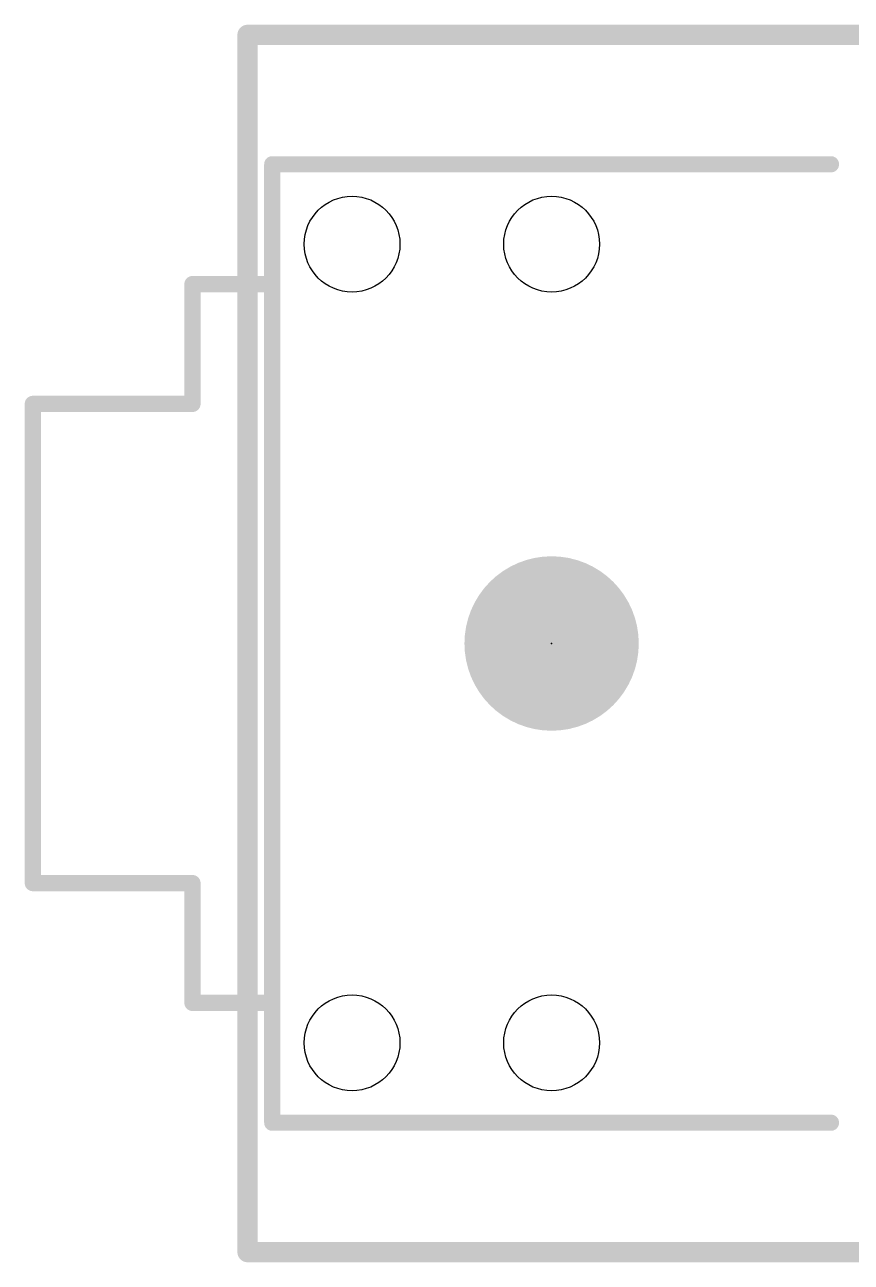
# Model space of a CAD drawing. Extents: x -2.8 to 21.7, y -0.1 to 15.4.
# Drawn here: x -2.79 to 7.56, y -0.13 to 15.37 of the extents above; entities that cross this region are included whole.
import ezdxf

# ---------------------------------------------------------------- set-up
doc = ezdxf.new("R2010")
doc.units = 0
for name, color, linetype in [('1', 12, 'CONTINUOUS'), ('16', 132, 'CONTINUOUS'), ('17', 110, 'CONTINUOUS'), ('20', 53, 'CONTINUOUS'), ('21', 41, 'CONTINUOUS'), ('23', 53, 'CONTINUOUS'), ('51', 53, 'CONTINUOUS')]:
    doc.layers.add(name, color=color, linetype=linetype)

# ---------------------------------------------------------------- blocks, each defined once
blk = doc.blocks.new('ROUNDP')
at = {"const_width": 0.5}
blk.add_lwpolyline([(0, -0.25, 1), (0, 0.25, 1), (0, -0.25)], format="xyb", dxfattribs=at)

msp = doc.modelspace()

# ---------------------------------------------------------------- linework, layer by layer
at = {"layer": '1', "const_width": 0.254}
for points in [[(0, 0), (0, 15.24)], [(0, 15.24), (21.59, 15.24)], [(21.59, 0), (0, 0)]]:
    msp.add_lwpolyline(points, dxfattribs=at)
at = {"layer": '1', "const_width": 0.127}
for points in [[(0.0635, 15.24, 1), (-0.0635, 15.24)], [(0, 15.3035, 1), (0, 15.1765)], [(0, 0.0635, 1), (0, -0.0635)], [(-0.0635, 0, 1), (0.0635, 0)]]:
    msp.add_lwpolyline(points, format="xyb", dxfattribs=at)
at = {"layer": '16', "const_width": 0.2032}
for points in [[(0, 15.24), (0, 0)], [(21.59, 15.24), (0, 15.24)], [(0, 0), (21.59, 0)]]:
    msp.add_lwpolyline(points, dxfattribs=at)
at = {"layer": '16', "const_width": 0.1016}
for points in [[(0.0508, 15.24, 1), (-0.0508, 15.24)], [(0, 15.2908, 1), (0, 15.1892)], [(0, 0.0508, 1), (0, -0.0508)], [(-0.0508, 0, 1), (0.0508, 0)]]:
    msp.add_lwpolyline(points, format="xyb", dxfattribs=at)
at = {"layer": '20', "const_width": 0.2032}
for points in [[(21.59, 15.24), (0, 15.24)], [(0, 15.24), (0, 0)], [(0, 0), (21.59, 0)]]:
    msp.add_lwpolyline(points, dxfattribs=at)
at = {"layer": '20', "const_width": 0.1016}
for points in [[(0, 15.2908, 1), (0, 15.1892)], [(0.0508, 15.24, 1), (-0.0508, 15.24)], [(0, 0.0508, 1), (0, -0.0508)], [(-0.0508, 0, 1), (0.0508, 0)]]:
    msp.add_lwpolyline(points, format="xyb", dxfattribs=at)
at = {"layer": '20'}
for centre in [(1.31, 12.62), (3.81, 12.62), (1.31, 2.62), (3.81, 2.62)]:
    msp.add_circle(centre, 0.6, dxfattribs=at)
at = {"layer": '21', "const_width": 0.2032}
for points in [[(0.31, 13.62), (7.31, 13.62)], [(0.31, 13.62), (0.31, 1.62)], [(0.31, 1.62), (7.31, 1.62)]]:
    msp.add_lwpolyline(points, dxfattribs=at)
at = {"layer": '21', "const_width": 0.1016}
for points in [[(0.31, 13.6708, 1), (0.31, 13.5692)], [(0.3608, 13.62, 1), (0.2592, 13.62)], [(7.31, 13.5692, 1), (7.31, 13.6708)], [(0.31, 1.6708, 1), (0.31, 1.5692)], [(7.31, 1.5692, 1), (7.31, 1.6708)], [(0.2592, 1.62, 1), (0.3608, 1.62)]]:
    msp.add_lwpolyline(points, format="xyb", dxfattribs=at)
at = {"layer": '23'}
msp.add_point((3.81, 7.62), dxfattribs=at)
at = {"layer": '51', "const_width": 0.2032}
for points in [[(0.31, 13.62), (0.31, 12.12)], [(-0.69, 12.12), (-0.69, 10.62)], [(-0.69, 12.12), (0.31, 12.12)], [(-2.69, 10.62), (-2.69, 4.62)], [(-2.69, 10.62), (-0.69, 10.62)], [(-2.69, 4.62), (-0.69, 4.62)], [(-0.69, 4.62), (-0.69, 3.12)], [(-0.69, 3.12), (0.31, 3.12)], [(0.31, 3.12), (0.31, 1.62)]]:
    msp.add_lwpolyline(points, dxfattribs=at)
at = {"layer": '51', "const_width": 0.1016}
for points in [[(0.3608, 13.62, 1), (0.2592, 13.62)], [(-0.6392, 12.12, 1), (-0.7408, 12.12)], [(-0.69, 12.1708, 1), (-0.69, 12.0692)], [(0.2592, 12.12, 1), (0.3608, 12.12)], [(0.31, 12.0692, 1), (0.31, 12.1708)], [(-2.6392, 10.62, 1), (-2.7408, 10.62)], [(-2.69, 10.6708, 1), (-2.69, 10.5692)], [(-0.69, 10.5692, 1), (-0.69, 10.6708)], [(-0.7408, 10.62, 1), (-0.6392, 10.62)], [(-2.69, 4.6708, 1), (-2.69, 4.5692)], [(-2.7408, 4.62, 1), (-2.6392, 4.62)], [(-0.6392, 4.62, 1), (-0.7408, 4.62)], [(-0.69, 4.5692, 1), (-0.69, 4.6708)], [(-0.69, 3.1708, 1), (-0.69, 3.0692)], [(-0.7408, 3.12, 1), (-0.6392, 3.12)], [(0.3608, 3.12, 1), (0.2592, 3.12)], [(0.31, 3.0692, 1), (0.31, 3.1708)], [(0.2592, 1.62, 1), (0.3608, 1.62)]]:
    msp.add_lwpolyline(points, format="xyb", dxfattribs=at)

# ---------------------------------------------------------------- block references
at = {"layer": '17', "xscale": 2.1844, "yscale": 2.1844}
msp.add_blockref('ROUNDP', (3.81, 7.62), dxfattribs=at)
msp.add_blockref('ROUNDP', (3.81, 7.62), dxfattribs=at)

doc.saveas('drawing.dxf')
